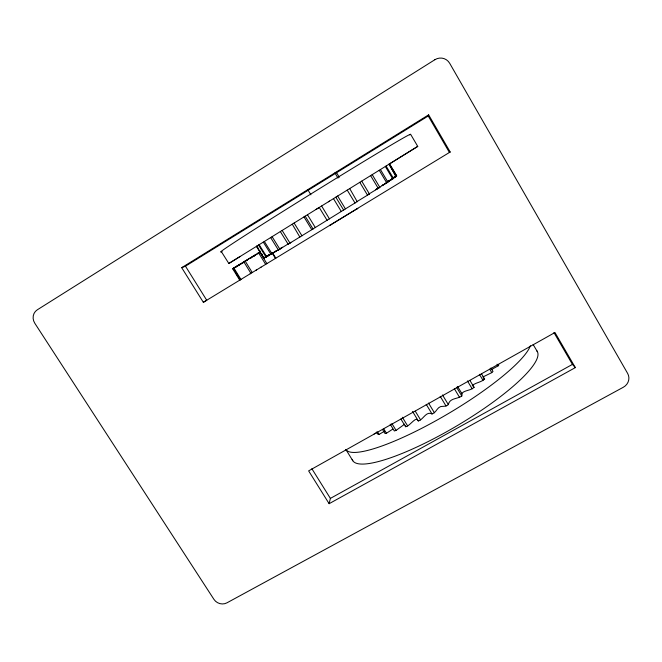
<?xml version="1.0" encoding="UTF-8"?>
<svg xmlns="http://www.w3.org/2000/svg" width="662" height="662" viewBox="0 0 662 662"><rect width="100%" height="100%" fill="white"/><g stroke="black" fill="none" stroke-linecap="round" stroke-linejoin="round"><path stroke-width="0.99" d="M329.13 503.691L308.633 470.881L554.963 332.523L575.328 367.617L329.13 503.691L330.379 498.403L311.86 468.721M400.866 418.98L405.583 426.733C408.52 427.164 415.496 417.06 417.217 419.7L418.343 420.982C423.382 419.634 426.146 410.73 432.046 413.973C436.068 412.881 436.771 407.966 440.536 406.617C443.093 406.046 446.213 406.832 448.331 404.614C449.688 397.895 457.351 399.178 461.795 396.025L462.093 393.915L457.525 386.418M428.24 115.991L428.637 114.849L450.193 152.003L449.424 152.483L428.24 115.991L185.468 266.19L181.702 267.671L203.342 302.319L206.734 300.258L185.468 266.19M461.762 393.41C464.79 389.992 470.756 390.737 474.083 387.361L472.941 386.087M491.394 369.619L498.064 365.887L498.85 364.886M356.975 201.62L357.48 201.447L311.794 229.689L303.982 216.921L305.182 216.176L313.085 229.052M482.813 377.034L491.775 372.632L492.991 371.44L490.947 368.006M472.238 385.574C475.796 382.413 481.216 382.437 484.634 379.036L481.522 373.831M396.042 176.564L389.082 164.159L396.042 176.564L390.522 179.998M280.332 231.576L288.152 244.195L288.781 243.724M386.674 182.398L386.26 182.687L393.468 178.392L386.087 166.021M245.213 261.184L245.958 260.696M390.175 424.168L394.329 430.97L396.075 430.383L404.714 424.135M256.583 254.489L257.981 253.612M266.314 256.153L266.935 255.722M384.514 183.97L393.468 178.392M270.65 237.575L278.379 250.021L281.251 248.101M289.724 243.062L290.833 242.317L289.352 243.194M257.791 253.389L260.133 251.866L233.264 268.309L240.331 279.753L240.918 279.389L233.835 267.936M392.723 429.158L386.434 433.254L385.044 433.56L382.487 429.373M242.011 263.393L241.564 263.724L241.994 263.509M377.092 188.786L387.924 182.1L380.418 169.538M255.913 254.754L254.134 255.888M263.31 242.118L270.948 254.365L276.882 250.526M282.616 247.216L281.764 247.687M376.827 188.951L375.619 189.737L379.822 187.346L372.209 174.627M240.844 279.438L239.702 280.142L232.759 268.896L240.083 264.295L233.264 268.309M273.149 252.785L266.695 256.765L259.156 244.692L258.544 245.072L266.066 257.104L270.932 253.993M368.709 194.165L379.822 187.346M221.34 251.61L228.837 263.484L415.901 147.543L417.747 146.393L410.531 134.146M288.152 244.195L311.794 229.689M388.47 181.024L388.073 181.314L396.331 176.34M246.173 260.555L249.193 258.677M242.151 263.302L243.773 262.268L239.098 265.081M246.827 260.538L247.249 260.265M257.923 247.753L256.881 246.09L256.417 246.38L263.815 258.213L268.64 255.151M271.585 253.579L273.174 252.57M357.248 201.43L369.446 193.974L361.725 181.131M264.155 257.717L267.142 255.838M393.832 177.673L396.67 175.885L389.529 163.878M386.823 182.298L389.744 180.486M387.833 181.165L387.973 181.14M349.71 188.579L357.215 201.687M278.379 250.021L289.062 243.368M292.248 224.195L299.886 237.104M336.867 196.54L337.645 196.051L345.423 208.861M258.577 253.248L259.123 252.909M389.868 163.655L417.747 146.393M253.836 256.07L253.198 256.467M273.919 252.305L276.948 250.468M270.948 254.365L281.515 247.836M181.702 267.671L428.637 114.849M316.072 209.432L319.233 207.471L327.144 220.413M239.876 256.649L228.837 263.484M328.393 201.786L329.527 201.091M260.365 251.874L257.973 253.289M238.817 265.255L234.323 267.978M383.728 184.458L382.057 185.534L387.924 182.1M249.557 258.453L252.503 256.666M251.808 257.319L251.08 257.766M392.591 178.07L394.171 177.093M263.815 258.213L273.025 252.619M260.348 267.564L261.085 267.117M266.67 263.716L267.233 263.368L266.869 263.592L259.769 252.007M392.012 178.674L395.768 176.382M266.612 256.277L268.664 255.027M203.342 302.319L450.193 152.003M384.663 431.111L379.053 434.429L378.06 434.462L376.546 431.988M249.979 258.437L250.716 257.99M264.593 257.501L265.942 256.682M256.02 270.195L256.674 269.798M251.221 257.791L251.858 257.41M331.422 224.435L329.436 225.634L357.828 208.356L356.537 209.134M250.145 273.778L250.898 273.315L243.757 261.713M252.851 256.459L255.921 254.655M247.282 260.05L246.471 260.53M253.306 256.624L254.076 256.169M246.016 260.787L245.354 261.167M330.379 498.403L572.431 364.398L575.328 367.617M232.759 268.896L233.231 268.64M266.066 257.104L266.695 256.765M368.138 194.62L369.446 193.974M374.129 433.949L376.496 432.708M396.67 175.885L389.397 163.961M483.525 378.714L484.634 379.036M256.633 246.247L264.006 258.139M264.361 241.473L272.008 253.753M259.479 250.244L260.514 251.908M261.556 253.563L262.591 255.226M272.099 236.673L279.852 249.152M282.144 230.45L289.973 243.095M294.11 223.036L301.988 235.829M245.072 260.902L252.214 272.504M352.821 460.769L345.878 449.506A107.318 21.573 -30.7 0 0 438.509 419.269A107.318 21.573 -30.7 0 0 530.403 345.721M236.963 274.68L238.03 276.41M307.474 214.761L315.377 227.654M383.869 429.05L386.434 433.254M272.603 252.876L275.822 258.147L275.417 258.387L272.198 253.116M377.53 431.947L379.053 434.429M258.528 252.752L265.636 264.345M321.608 205.998L329.51 218.948M391.912 423.556L396.075 430.383M335.816 197.193L343.686 210.152M333.483 198.641L341.36 211.6M415.289 411.193L420.569 419.898M412.534 411.425L418.343 420.982M402.364 417.25L407.61 425.873M347.227 190.118L355.047 203.052M428.537 403.067L434.363 412.707M426.22 404.341L432.046 413.973M442.506 394.949L448.331 404.614M440.205 396.339L446.031 406.005M359.797 182.323L367.534 195.182M467.43 380.915L472.147 388.784M456.515 387.253L461.795 396.025M454.339 388.685L459.618 397.465M307.789 189.663L310.892 194.827M370.612 175.62L378.25 188.364M479.387 374.303L483.028 380.377M469.896 380.369L474.083 387.361M385.334 166.485L392.732 178.897M497.046 364.191L498.064 365.887M379.227 170.275L386.749 182.861M489.723 369.197L491.775 372.632M336.263 172.211L339.283 177.275M334.898 172.89L338.001 178.086M533.142 344.521L537.345 351.63M553.945 332.547L572.431 364.398M405.549 425.765L405.583 426.733M536.427 350.388A107.194 23.153 -30.6 0 1 456.656 425.98A107.194 23.153 -30.6 0 1 352.201 459.378M222.068 251.428A111.357 1.729 -31.8 0 1 316.031 190.797A111.357 1.729 -31.8 0 1 409.786 134.882M434.851 59.729L37.279 309.824A10.071 9.392 51.4 0 0 34.805 323.263L213.925 599.342A9.566 8.829 24.7 0 0 226.95 602.834L623.323 387.253A10.65 10.054 -17.8 0 0 627.642 373.426L449.713 63.329A11.213 10.782 -66.7 0 0 434.851 59.729"/></g></svg>
